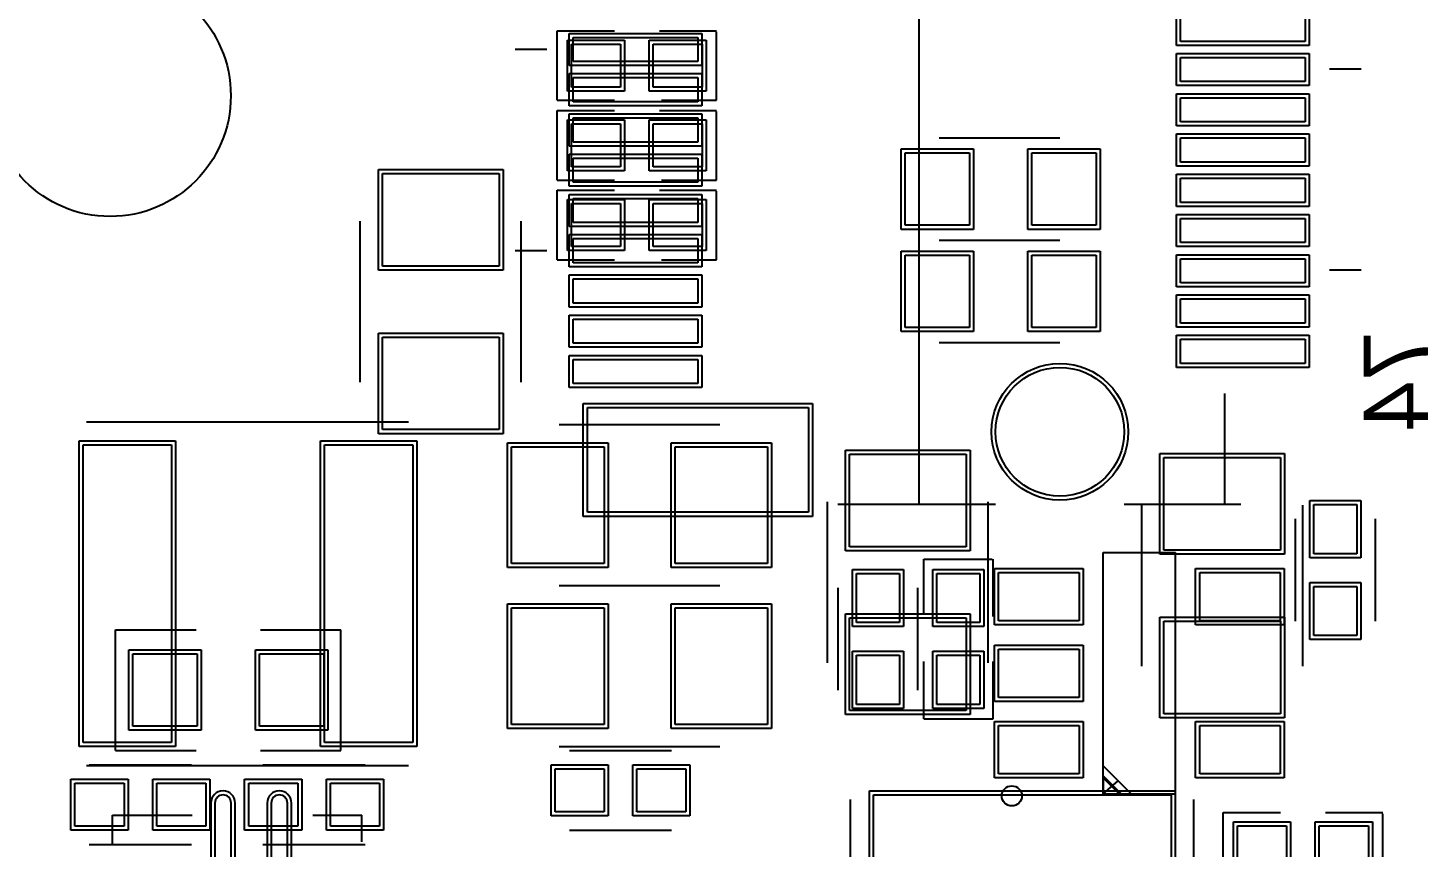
# Model space of a CAD drawing. Header units: inches. Extents: x -5 to 125, y -8 to 83.
# Drawn here: x 13.08 to 30.48, y 11.99 to 22.18 of the extents above; entities that cross this region are included whole.
import ezdxf

# ---------------------------------------------------------------- set-up
doc = ezdxf.new("R2010")
doc.units = ezdxf.units.IN
for name, color, linetype in [('Bottom Overlay', 54, 'Continuous'), ('Bottom Paste', 16, 'Continuous'), ('Bottom Solder', 6, 'Continuous'), ('Top Overlay', 2, 'Continuous'), ('Top Paste', 8, 'Continuous'), ('Top Solder', 216, 'Continuous')]:
    doc.layers.add(name, color=color, linetype=linetype)
doc.styles.add('Arial', font='', dxfattribs={"height": 0.2})
doc.styles.get('Arial').set_extended_font_data('Arial')

# ---------------------------------------------------------------- blocks, each defined once
blk = doc.blocks.new('0402R_46')
at = {"layer": 'Top Overlay'}
for p, q in [((-0.991, 0.432), (-0.279, 0.432)), ((-0.991, -0.432), (-0.991, 0.432)), ((0.279, 0.432), (0.991, 0.432)), ((0.991, -0.432), (0.991, 0.419)), ((-0.991, -0.432), (-0.279, -0.432)), ((0.305, -0.432), (0.991, -0.432))]:
    blk.add_line(p, q, dxfattribs=at)
at = {"layer": 'Top Paste'}
for p, q in [((-0.813, -0.267), (-0.813, 0.267)), ((-0.813, 0.267), (-0.203, 0.267)), ((-0.203, 0.267), (-0.203, -0.267)), ((0.203, -0.267), (0.203, 0.267)), ((0.203, 0.267), (0.813, 0.267)), ((0.813, 0.267), (0.813, -0.267)), ((-0.203, -0.267), (-0.813, -0.267)), ((0.813, -0.267), (0.203, -0.267))]:
    blk.add_line(p, q, dxfattribs=at)
at = {"layer": 'Top Solder'}
for p, q in [((-0.863, -0.317), (-0.863, 0.317)), ((-0.863, 0.317), (-0.153, 0.317)), ((-0.153, 0.317), (-0.153, -0.317)), ((0.153, -0.317), (0.153, 0.317)), ((0.153, 0.317), (0.863, 0.317)), ((0.863, 0.317), (0.863, -0.317)), ((-0.153, -0.317), (-0.863, -0.317)), ((0.863, -0.317), (0.153, -0.317))]:
    blk.add_line(p, q, dxfattribs=at)
blk = doc.blocks.new('0402R_47')
at = {"layer": 'Top Overlay'}
for p, q in [((-0.991, 0.432), (-0.279, 0.432)), ((-0.991, -0.432), (-0.991, 0.432)), ((0.279, 0.432), (0.991, 0.432)), ((0.991, -0.432), (0.991, 0.419)), ((-0.991, -0.432), (-0.279, -0.432)), ((0.305, -0.432), (0.991, -0.432))]:
    blk.add_line(p, q, dxfattribs=at)
at = {"layer": 'Top Paste'}
for p, q in [((-0.813, -0.267), (-0.813, 0.267)), ((-0.813, 0.267), (-0.203, 0.267)), ((-0.203, 0.267), (-0.203, -0.267)), ((0.203, -0.267), (0.203, 0.267)), ((0.203, 0.267), (0.813, 0.267)), ((0.813, 0.267), (0.813, -0.267)), ((-0.203, -0.267), (-0.813, -0.267)), ((0.813, -0.267), (0.203, -0.267))]:
    blk.add_line(p, q, dxfattribs=at)
at = {"layer": 'Top Solder'}
for p, q in [((-0.863, -0.317), (-0.863, 0.317)), ((-0.863, 0.317), (-0.153, 0.317)), ((-0.153, 0.317), (-0.153, -0.317)), ((0.153, -0.317), (0.153, 0.317)), ((0.153, 0.317), (0.863, 0.317)), ((0.863, 0.317), (0.863, -0.317)), ((-0.153, -0.317), (-0.863, -0.317)), ((0.863, -0.317), (0.153, -0.317))]:
    blk.add_line(p, q, dxfattribs=at)
blk = doc.blocks.new('0402R_48')
at = {"layer": 'Top Overlay'}
for p, q in [((-0.991, 0.432), (-0.279, 0.432)), ((-0.991, -0.432), (-0.991, 0.432)), ((0.279, 0.432), (0.991, 0.432)), ((0.991, -0.432), (0.991, 0.419)), ((-0.991, -0.432), (-0.279, -0.432)), ((0.305, -0.432), (0.991, -0.432))]:
    blk.add_line(p, q, dxfattribs=at)
at = {"layer": 'Top Paste'}
for p, q in [((-0.813, -0.267), (-0.813, 0.267)), ((-0.813, 0.267), (-0.203, 0.267)), ((-0.203, 0.267), (-0.203, -0.267)), ((0.203, -0.267), (0.203, 0.267)), ((0.203, 0.267), (0.813, 0.267)), ((0.813, 0.267), (0.813, -0.267)), ((-0.203, -0.267), (-0.813, -0.267)), ((0.813, -0.267), (0.203, -0.267))]:
    blk.add_line(p, q, dxfattribs=at)
at = {"layer": 'Top Solder'}
for p, q in [((-0.863, -0.317), (-0.863, 0.317)), ((-0.863, 0.317), (-0.153, 0.317)), ((-0.153, 0.317), (-0.153, -0.317)), ((0.153, -0.317), (0.153, 0.317)), ((0.153, 0.317), (0.863, 0.317)), ((0.863, 0.317), (0.863, -0.317)), ((-0.153, -0.317), (-0.863, -0.317)), ((0.863, -0.317), (0.153, -0.317))]:
    blk.add_line(p, q, dxfattribs=at)
blk = doc.blocks.new('M_2_E_K___B_50')
at = {"layer": 'Bottom Overlay'}
for p, q in [((5.489, 4.851), (5.489, 5.246)), ((7.988, 4.851), (7.988, 5.246)), ((10.9, 2.3), (10.9, 3.75)), ((10.9, 3.55), (9.525, 3.55)), ((10.9, -0.25), (10.9, 0.7)), ((10.9, -0.25), (-10.9, -0.25)), ((10.9, -1.261), (10.9, -0.25)), ((5.248, -5.272), (5.248, -4.877)), ((7.747, -5.272), (7.747, -4.877))]:
    blk.add_line(p, q, dxfattribs=at)
at = {"layer": 'Bottom Paste'}
for p, q in [((4.85, 4.55), (5.15, 4.55)), ((5.15, 4.55), (5.15, 3)), ((5.35, 3), (5.35, 4.55)), ((5.35, 4.55), (5.65, 4.55)), ((5.65, 4.55), (5.65, 3)), ((5.85, 3), (5.85, 4.55)), ((5.85, 4.55), (6.15, 4.55)), ((6.15, 4.55), (6.15, 3)), ((6.35, 3), (6.35, 4.55)), ((6.35, 4.55), (6.65, 4.55)), ((6.65, 4.55), (6.65, 3)), ((6.85, 3), (6.85, 4.55)), ((6.85, 4.55), (7.15, 4.55)), ((7.15, 4.55), (7.15, 3)), ((7.35, 3), (7.35, 4.55)), ((7.35, 4.55), (7.65, 4.55)), ((7.65, 4.55), (7.65, 3)), ((7.85, 3), (7.85, 4.55)), ((7.85, 4.55), (8.15, 4.55)), ((8.15, 4.55), (8.15, 3)), ((8.35, 3), (8.35, 4.55)), ((8.35, 4.55), (8.65, 4.55)), ((8.65, 4.55), (8.65, 3)), ((8.85, 3), (8.85, 4.55)), ((8.85, 4.55), (9.15, 4.55)), ((9.15, 4.55), (9.15, 3)), ((5.15, 3), (4.85, 3)), ((5.65, 3), (5.35, 3)), ((6.15, 3), (5.85, 3)), ((6.65, 3), (6.35, 3)), ((7.15, 3), (6.85, 3)), ((7.65, 3), (7.35, 3)), ((8.15, 3), (7.85, 3)), ((8.65, 3), (8.35, 3)), ((9.15, 3), (8.85, 3)), ((9.7, -4.375), (9.7, -1.625)), ((9.7, -1.625), (11, -1.625)), ((11, -1.625), (11, -4.375)), ((5.1, -4.55), (5.1, -3)), ((5.1, -3), (5.4, -3)), ((5.4, -3), (5.4, -4.55)), ((5.6, -4.55), (5.6, -3)), ((5.6, -3), (5.9, -3)), ((5.9, -3), (5.9, -4.55)), ((6.1, -4.55), (6.1, -3)), ((6.1, -3), (6.4, -3)), ((6.4, -3), (6.4, -4.55)), ((6.6, -4.55), (6.6, -3)), ((6.6, -3), (6.9, -3)), ((6.9, -3), (6.9, -4.55)), ((7.1, -4.55), (7.1, -3)), ((7.1, -3), (7.4, -3)), ((7.4, -3), (7.4, -4.55)), ((7.6, -4.55), (7.6, -3)), ((7.6, -3), (7.9, -3)), ((7.9, -3), (7.9, -4.55)), ((8.1, -4.55), (8.1, -3)), ((8.1, -3), (8.4, -3)), ((8.4, -3), (8.4, -4.55)), ((8.6, -4.55), (8.6, -3)), ((8.6, -3), (8.9, -3)), ((8.9, -3), (8.9, -4.55)), ((9.1, -4.55), (9.1, -3)), ((9.1, -3), (9.4, -3)), ((9.4, -3), (9.4, -4.55)), ((11, -4.375), (9.7, -4.375)), ((5.4, -4.55), (5.1, -4.55)), ((5.9, -4.55), (5.6, -4.55)), ((6.4, -4.55), (6.1, -4.55)), ((6.9, -4.55), (6.6, -4.55)), ((7.4, -4.55), (7.1, -4.55)), ((7.9, -4.55), (7.6, -4.55)), ((8.4, -4.55), (8.1, -4.55)), ((8.9, -4.55), (8.6, -4.55)), ((9.4, -4.55), (9.1, -4.55))]:
    blk.add_line(p, q, dxfattribs=at)
at = {"layer": 'Bottom Solder'}
for p, q in [((4.8, 4.6), (5.2, 4.6)), ((5.2, 4.6), (5.2, 2.95)), ((5.3, 2.95), (5.3, 4.6)), ((5.3, 4.6), (5.7, 4.6)), ((5.7, 4.6), (5.7, 2.95)), ((5.8, 2.95), (5.8, 4.6)), ((5.8, 4.6), (6.2, 4.6)), ((6.2, 4.6), (6.2, 2.95)), ((6.3, 2.95), (6.3, 4.6)), ((6.3, 4.6), (6.7, 4.6)), ((6.7, 4.6), (6.7, 2.95)), ((6.8, 2.95), (6.8, 4.6)), ((6.8, 4.6), (7.2, 4.6)), ((7.2, 4.6), (7.2, 2.95)), ((7.3, 2.95), (7.3, 4.6)), ((7.3, 4.6), (7.7, 4.6)), ((7.7, 4.6), (7.7, 2.95)), ((7.8, 2.95), (7.8, 4.6)), ((7.8, 4.6), (8.2, 4.6)), ((8.2, 4.6), (8.2, 2.95)), ((8.3, 2.95), (8.3, 4.6)), ((8.3, 4.6), (8.7, 4.6)), ((8.7, 4.6), (8.7, 2.95)), ((8.8, 2.95), (8.8, 4.6)), ((8.8, 4.6), (9.2, 4.6)), ((9.2, 4.6), (9.2, 2.95)), ((5.2, 2.95), (4.8, 2.95)), ((5.7, 2.95), (5.3, 2.95)), ((6.2, 2.95), (5.8, 2.95)), ((6.7, 2.95), (6.3, 2.95)), ((7.2, 2.95), (6.8, 2.95)), ((7.7, 2.95), (7.3, 2.95)), ((8.2, 2.95), (7.8, 2.95)), ((8.7, 2.95), (8.3, 2.95)), ((9.2, 2.95), (8.8, 2.95)), ((9.65, -4.425), (9.65, -1.575)), ((9.65, -1.575), (11.05, -1.575)), ((11.05, -1.575), (11.05, -4.425)), ((5.05, -4.6), (5.05, -2.95)), ((5.05, -2.95), (5.45, -2.95)), ((5.45, -2.95), (5.45, -4.6)), ((5.55, -4.6), (5.55, -2.95)), ((5.55, -2.95), (5.95, -2.95)), ((5.95, -2.95), (5.95, -4.6)), ((6.05, -4.6), (6.05, -2.95)), ((6.05, -2.95), (6.45, -2.95)), ((6.45, -2.95), (6.45, -4.6)), ((6.55, -4.6), (6.55, -2.95)), ((6.55, -2.95), (6.95, -2.95)), ((6.95, -2.95), (6.95, -4.6)), ((7.05, -4.6), (7.05, -2.95)), ((7.05, -2.95), (7.45, -2.95)), ((7.45, -2.95), (7.45, -4.6)), ((7.55, -4.6), (7.55, -2.95)), ((7.55, -2.95), (7.95, -2.95)), ((7.95, -2.95), (7.95, -4.6)), ((8.05, -4.6), (8.05, -2.95)), ((8.05, -2.95), (8.45, -2.95)), ((8.45, -2.95), (8.45, -4.6)), ((8.55, -4.6), (8.55, -2.95)), ((8.55, -2.95), (8.95, -2.95)), ((8.95, -2.95), (8.95, -4.6)), ((9.05, -4.6), (9.05, -2.95)), ((9.05, -2.95), (9.45, -2.95)), ((9.45, -2.95), (9.45, -4.6)), ((11.05, -4.425), (9.65, -4.425)), ((5.45, -4.6), (5.05, -4.6)), ((5.95, -4.6), (5.55, -4.6)), ((6.45, -4.6), (6.05, -4.6)), ((6.95, -4.6), (6.55, -4.6)), ((7.45, -4.6), (7.05, -4.6)), ((7.95, -4.6), (7.55, -4.6)), ((8.45, -4.6), (8.05, -4.6)), ((8.95, -4.6), (8.55, -4.6)), ((9.45, -4.6), (9.05, -4.6))]:
    blk.add_line(p, q, dxfattribs=at)
for radius in [0.85, 0.8]:
    blk.add_circle((10, 1.5), radius, dxfattribs=at)
at = {"layer": 'Top Solder'}
for radius in [0.85, 0.8]:
    blk.add_circle((10, 1.5), radius, dxfattribs=at)
at = {"layer": 'Bottom Overlay', "style": 'Arial', "text_generation_flag": 2}
blk.add_text('74', height=0.8, rotation=-180, dxfattribs=at).set_placement((8.75, 6.075))
blk = doc.blocks.new('0603C_52')
at = {"layer": 'Top Overlay'}
for p, q in [((-0.762, 0.635), (0.738, 0.635)), ((-0.762, -0.635), (0.738, -0.635))]:
    blk.add_line(p, q, dxfattribs=at)
at = {"layer": 'Top Paste'}
for p, q in [((-1.187, -0.45), (-1.187, 0.45)), ((-1.187, 0.45), (-0.387, 0.45)), ((-0.387, 0.45), (-0.387, -0.45)), ((0.387, -0.45), (0.387, 0.45)), ((0.387, 0.45), (1.187, 0.45)), ((1.187, 0.45), (1.187, -0.45)), ((-0.387, -0.45), (-1.187, -0.45)), ((1.187, -0.45), (0.387, -0.45))]:
    blk.add_line(p, q, dxfattribs=at)
at = {"layer": 'Top Solder'}
for p, q in [((-1.237, -0.5), (-1.237, 0.5)), ((-1.237, 0.5), (-0.337, 0.5)), ((-0.337, 0.5), (-0.337, -0.5)), ((0.337, -0.5), (0.337, 0.5)), ((0.337, 0.5), (1.237, 0.5)), ((1.237, 0.5), (1.237, -0.5)), ((-0.337, -0.5), (-1.237, -0.5)), ((1.237, -0.5), (0.337, -0.5))]:
    blk.add_line(p, q, dxfattribs=at)
blk = doc.blocks.new('0603C_54')
at = {"layer": 'Top Overlay'}
for p, q in [((-0.762, 0.635), (0.738, 0.635)), ((-0.762, -0.635), (0.738, -0.635))]:
    blk.add_line(p, q, dxfattribs=at)
at = {"layer": 'Top Paste'}
for p, q in [((-1.187, -0.45), (-1.187, 0.45)), ((-1.187, 0.45), (-0.387, 0.45)), ((-0.387, 0.45), (-0.387, -0.45)), ((0.387, -0.45), (0.387, 0.45)), ((0.387, 0.45), (1.187, 0.45)), ((1.187, 0.45), (1.187, -0.45)), ((-0.387, -0.45), (-1.187, -0.45)), ((1.187, -0.45), (0.387, -0.45))]:
    blk.add_line(p, q, dxfattribs=at)
at = {"layer": 'Top Solder'}
for p, q in [((-1.237, -0.5), (-1.237, 0.5)), ((-1.237, 0.5), (-0.337, 0.5)), ((-0.337, 0.5), (-0.337, -0.5)), ((0.337, -0.5), (0.337, 0.5)), ((0.337, 0.5), (1.237, 0.5)), ((1.237, 0.5), (1.237, -0.5)), ((-0.337, -0.5), (-1.237, -0.5)), ((1.237, -0.5), (0.337, -0.5))]:
    blk.add_line(p, q, dxfattribs=at)
blk = doc.blocks.new('0805C_B_67')
at = {"layer": 'Bottom Overlay'}
for p, q in [((1, 1), (-1, 1)), ((1, -1), (-1, -1))]:
    blk.add_line(p, q, dxfattribs=at)
at = {"layer": 'Bottom Paste'}
for p, q in [((-1.591, 0.725), (-0.441, 0.725)), ((-1.591, -0.725), (-1.591, 0.725)), ((-0.441, 0.725), (-0.441, -0.725)), ((0.441, 0.725), (1.591, 0.725)), ((0.441, -0.725), (0.441, 0.725)), ((1.591, 0.725), (1.591, -0.725)), ((-0.441, -0.725), (-1.591, -0.725)), ((1.591, -0.725), (0.441, -0.725))]:
    blk.add_line(p, q, dxfattribs=at)
at = {"layer": 'Bottom Solder'}
for p, q in [((-1.641, 0.775), (-0.391, 0.775)), ((-1.641, -0.775), (-1.641, 0.775)), ((-0.391, 0.775), (-0.391, -0.775)), ((0.391, 0.775), (1.641, 0.775)), ((0.391, -0.775), (0.391, 0.775)), ((1.641, 0.775), (1.641, -0.775)), ((-0.391, -0.775), (-1.641, -0.775)), ((1.641, -0.775), (0.391, -0.775))]:
    blk.add_line(p, q, dxfattribs=at)
blk = doc.blocks.new('M____P____________72')
at = {"layer": 'Top Solder'}
blk.add_circle((0, 0), 1.5, dxfattribs=at)
blk = doc.blocks.new('QFN16P_MP8765_98')
at = {"layer": 'Top Overlay'}
for p, q in [((-1.55, 1.55), (-1.55, 0.914)), ((-1.55, 1.55), (-1.219, 1.55)), ((1.181, 1.55), (1.55, 1.55)), ((1.55, 1.55), (1.55, 0.559)), ((-1.55, -0.584), (-1.55, -1.55)), ((1.55, -0.94), (1.55, -1.55)), ((-1.55, -1.55), (-1.245, -1.55)), ((1.219, -1.55), (1.55, -1.55))]:
    blk.add_line(p, q, dxfattribs=at)
blk.add_circle((-1.9, 1.065), 0.125, dxfattribs=at)
at = {"layer": 'Top Paste'}
for p, q in [((-0.9, 1.7), (-0.9, 1.2)), ((-0.7, 1.2), (-0.7, 1.7)), ((-0.5, 1.7), (-0.5, 1.2)), ((-0.3, 1.2), (-0.3, 1.7)), ((-0.1, 1.7), (-0.1, 1.2)), ((0.1, 1.2), (0.1, 1.7)), ((0.3, 1.7), (0.3, 1.2)), ((0.5, 1.2), (0.5, 1.7)), ((0.7, 1.7), (0.7, 1.2)), ((0.9, 1.2), (0.9, 1.7)), ((-0.8, 0.625), (-1.7, 0.625)), ((-1.7, 0.425), (-0.8, 0.425)), ((0.225, 0.265), (-0.225, 0.265)), ((1.7, 0.275), (0.8, 0.275)), ((-0.225, 0.065), (0.225, 0.065)), ((0.8, 0.075), (1.7, 0.075)), ((-0.8, -0.075), (-1.7, -0.075)), ((-1.7, -0.275), (-0.8, -0.275)), ((0.225, -0.335), (-0.225, -0.335)), ((1.7, -0.425), (0.8, -0.425)), ((-0.225, -0.535), (0.225, -0.535)), ((0.8, -0.625), (1.7, -0.625)), ((-0.9, -1.2), (-0.9, -1.7)), ((-0.7, -1.7), (-0.7, -1.2)), ((-0.5, -1.2), (-0.5, -1.7)), ((-0.3, -1.7), (-0.3, -1.2)), ((-0.1, -1.2), (-0.1, -1.7)), ((0.1, -1.7), (0.1, -1.2)), ((0.3, -1.2), (0.3, -1.7)), ((0.5, -1.7), (0.5, -1.2)), ((0.7, -1.2), (0.7, -1.7)), ((0.9, -1.7), (0.9, -1.2))]:
    blk.add_line(p, q, dxfattribs=at)
for centre, start, end in [((-0.8, 1.7), 0, 180), ((-0.4, 1.7), 0, 180), ((0, 1.7), 0, 180), ((0.4, 1.7), 0, 180), ((0.8, 1.7), 0, 180), ((-0.8, 1.2), 180, 0), ((-0.4, 1.2), 180, 0), ((0, 1.2), 180, 0), ((0.4, 1.2), 180, 0), ((0.8, 1.2), 180, 0), ((-1.7, 0.525), 90, 270), ((-0.8, 0.525), 270, 90), ((-0.225, 0.165), 90, 270), ((0.225, 0.165), 270, 90), ((0.8, 0.175), 90, 270), ((1.7, 0.175), 270, 90), ((-1.7, -0.175), 90, 270), ((-0.8, -0.175), 270, 90), ((-0.225, -0.435), 90, 270), ((0.225, -0.435), 270, 90), ((0.8, -0.525), 90, 270), ((1.7, -0.525), 270, 90), ((-0.8, -1.2), 0, 180), ((-0.4, -1.2), 0, 180), ((0, -1.2), 0, 180), ((0.4, -1.2), 0, 180), ((0.8, -1.2), 0, 180), ((-0.8, -1.7), 180, 0), ((-0.4, -1.7), 180, 0), ((0, -1.7), 180, 0), ((0.4, -1.7), 180, 0), ((0.8, -1.7), 180, 0)]:
    blk.add_arc(centre, 0.1, start, end, dxfattribs=at)
at = {"layer": 'Top Solder'}
for p, q in [((-0.95, 1.7), (-0.95, 1.2)), ((-0.65, 1.2), (-0.65, 1.7)), ((-0.55, 1.7), (-0.55, 1.2)), ((-0.25, 1.2), (-0.25, 1.7)), ((-0.15, 1.7), (-0.15, 1.2)), ((0.15, 1.2), (0.15, 1.7)), ((0.25, 1.7), (0.25, 1.2)), ((0.55, 1.2), (0.55, 1.7)), ((0.65, 1.7), (0.65, 1.2)), ((0.95, 1.2), (0.95, 1.7)), ((-0.8, 0.675), (-1.7, 0.675)), ((-1.7, 0.375), (-0.8, 0.375)), ((0.225, 0.315), (-0.225, 0.315)), ((1.7, 0.325), (0.8, 0.325)), ((-0.225, 0.015), (0.225, 0.015)), ((0.8, 0.025), (1.7, 0.025)), ((-0.8, -0.025), (-1.7, -0.025)), ((-1.7, -0.325), (-0.8, -0.325)), ((0.225, -0.285), (-0.225, -0.285)), ((1.7, -0.375), (0.8, -0.375)), ((-0.225, -0.585), (0.225, -0.585)), ((0.8, -0.675), (1.7, -0.675)), ((-0.95, -1.2), (-0.95, -1.7)), ((-0.65, -1.7), (-0.65, -1.2)), ((-0.55, -1.2), (-0.55, -1.7)), ((-0.25, -1.7), (-0.25, -1.2)), ((-0.15, -1.2), (-0.15, -1.7)), ((0.15, -1.7), (0.15, -1.2)), ((0.25, -1.2), (0.25, -1.7)), ((0.55, -1.7), (0.55, -1.2)), ((0.65, -1.2), (0.65, -1.7)), ((0.95, -1.7), (0.95, -1.2))]:
    blk.add_line(p, q, dxfattribs=at)
for centre, start, end in [((-0.8, 1.7), 0, 180), ((-0.4, 1.7), 0, 180), ((0, 1.7), 0, 180), ((0.4, 1.7), 0, 180), ((0.8, 1.7), 0, 180), ((-0.8, 1.2), 180, 0), ((-0.4, 1.2), 180, 0), ((0, 1.2), 180, 0), ((0.4, 1.2), 180, 0), ((0.8, 1.2), 180, 0), ((-1.7, 0.525), 90, 270), ((-0.8, 0.525), 270, 90), ((-0.225, 0.165), 90, 270), ((0.225, 0.165), 270, 90), ((0.8, 0.175), 90, 270), ((1.7, 0.175), 270, 90), ((-1.7, -0.175), 90, 270), ((-0.8, -0.175), 270, 90), ((-0.225, -0.435), 90, 270), ((0.225, -0.435), 270, 90), ((0.8, -0.525), 90, 270), ((1.7, -0.525), 270, 90), ((-0.8, -1.2), 0, 180), ((-0.4, -1.2), 0, 180), ((0, -1.2), 0, 180), ((0.4, -1.2), 0, 180), ((0.8, -1.2), 0, 180), ((-0.8, -1.7), 180, 0), ((-0.4, -1.7), 180, 0), ((0, -1.7), 180, 0), ((0.4, -1.7), 180, 0), ((0.8, -1.7), 180, 0)]:
    blk.add_arc(centre, 0.15, start, end, dxfattribs=at)
blk = doc.blocks.new('SOT_235_B_100')
at = {"layer": 'Bottom Overlay'}
for p, q in [((-0.45, -1.5), (-0.45, 1.5)), ((-0.45, 1.5), (0.45, 1.5)), ((0.45, -1.5), (0.45, 1.5)), ((-0.45, -1.15), (-0.1, -1.5)), ((-0.45, -1.275), (-0.45, -1.5)), ((-0.45, -1.275), (-0.225, -1.5)), ((-0.45, -1.3), (-0.25, -1.5)), ((-0.45, -1.3), (-0.225, -1.5)), ((-0.45, -1.5), (-0.265, -1.335)), ((-0.45, -1.5), (0.45, -1.5)), ((-0.1, -1.5), (-0.025, -1.5))]:
    blk.add_line(p, q, dxfattribs=at)
blk.add_circle((-1.585, -1.524), 0.125, dxfattribs=at)
at = {"layer": 'Bottom Paste'}
for p, q in [((-1.75, 0.65), (-1.75, 1.25)), ((-1.75, 1.25), (-0.75, 1.25)), ((-0.75, 1.25), (-0.75, 0.65)), ((0.75, 0.65), (0.75, 1.25)), ((0.75, 1.25), (1.75, 1.25)), ((1.75, 1.25), (1.75, 0.65)), ((-0.75, 0.65), (-1.75, 0.65)), ((1.75, 0.65), (0.75, 0.65)), ((-1.75, -0.3), (-1.75, 0.3)), ((-1.75, 0.3), (-0.75, 0.3)), ((-0.75, 0.3), (-0.75, -0.3)), ((-0.75, -0.3), (-1.75, -0.3)), ((-1.75, -1.25), (-1.75, -0.65)), ((-1.75, -0.65), (-0.75, -0.65)), ((-0.75, -0.65), (-0.75, -1.25)), ((0.75, -1.25), (0.75, -0.65)), ((0.75, -0.65), (1.75, -0.65)), ((1.75, -0.65), (1.75, -1.25)), ((-0.75, -1.25), (-1.75, -1.25)), ((1.75, -1.25), (0.75, -1.25))]:
    blk.add_line(p, q, dxfattribs=at)
at = {"layer": 'Bottom Solder'}
for p, q in [((-1.8, 0.6), (-1.8, 1.3)), ((-1.8, 1.3), (-0.7, 1.3)), ((-0.7, 1.3), (-0.7, 0.6)), ((0.7, 0.6), (0.7, 1.3)), ((0.7, 1.3), (1.8, 1.3)), ((1.8, 1.3), (1.8, 0.6)), ((-0.7, 0.6), (-1.8, 0.6)), ((1.8, 0.6), (0.7, 0.6)), ((-1.8, -0.35), (-1.8, 0.35)), ((-1.8, 0.35), (-0.7, 0.35)), ((-0.7, 0.35), (-0.7, -0.35)), ((-0.7, -0.35), (-1.8, -0.35)), ((-1.8, -1.3), (-1.8, -0.6)), ((-1.8, -0.6), (-0.7, -0.6)), ((-0.7, -0.6), (-0.7, -1.3)), ((0.7, -1.3), (0.7, -0.6)), ((0.7, -0.6), (1.8, -0.6)), ((1.8, -0.6), (1.8, -1.3)), ((-0.7, -1.3), (-1.8, -1.3)), ((1.8, -1.3), (0.7, -1.3))]:
    blk.add_line(p, q, dxfattribs=at)
blk = doc.blocks.new('0402R_231')
at = {"layer": 'Top Overlay'}
for p, q in [((-0.991, 0.432), (-0.279, 0.432)), ((-0.991, -0.432), (-0.991, 0.432)), ((0.279, 0.432), (0.991, 0.432)), ((0.991, -0.432), (0.991, 0.419)), ((-0.991, -0.432), (-0.279, -0.432)), ((0.305, -0.432), (0.991, -0.432))]:
    blk.add_line(p, q, dxfattribs=at)
at = {"layer": 'Top Paste'}
for p, q in [((-0.813, -0.267), (-0.813, 0.267)), ((-0.813, 0.267), (-0.203, 0.267)), ((-0.203, 0.267), (-0.203, -0.267)), ((0.203, -0.267), (0.203, 0.267)), ((0.203, 0.267), (0.813, 0.267)), ((0.813, 0.267), (0.813, -0.267)), ((-0.203, -0.267), (-0.813, -0.267)), ((0.813, -0.267), (0.203, -0.267))]:
    blk.add_line(p, q, dxfattribs=at)
at = {"layer": 'Top Solder'}
for p, q in [((-0.863, -0.317), (-0.863, 0.317)), ((-0.863, 0.317), (-0.153, 0.317)), ((-0.153, 0.317), (-0.153, -0.317)), ((0.153, -0.317), (0.153, 0.317)), ((0.153, 0.317), (0.863, 0.317)), ((0.863, 0.317), (0.863, -0.317)), ((-0.153, -0.317), (-0.863, -0.317)), ((0.863, -0.317), (0.153, -0.317))]:
    blk.add_line(p, q, dxfattribs=at)
blk = doc.blocks.new('0603R_B_238')
at = {"layer": 'Bottom Overlay'}
for p, q in [((-1.4, -0.75), (-1.4, 0.75)), ((-1.4, 0.75), (-0.4, 0.75)), ((0.4, 0.75), (1.4, 0.75)), ((1.4, -0.75), (1.4, 0.75)), ((-1.4, -0.75), (-0.4, -0.75)), ((0.4, -0.75), (1.4, -0.75))]:
    blk.add_line(p, q, dxfattribs=at)
at = {"layer": 'Bottom Paste'}
for p, q in [((-1.187, -0.45), (-1.187, 0.45)), ((-1.187, 0.45), (-0.387, 0.45)), ((-0.387, 0.45), (-0.387, -0.45)), ((0.387, -0.45), (0.387, 0.45)), ((0.387, 0.45), (1.187, 0.45)), ((1.187, 0.45), (1.187, -0.45)), ((-0.387, -0.45), (-1.187, -0.45)), ((1.187, -0.45), (0.387, -0.45))]:
    blk.add_line(p, q, dxfattribs=at)
at = {"layer": 'Bottom Solder'}
for p, q in [((-1.237, -0.5), (-1.237, 0.5)), ((-1.237, 0.5), (-0.337, 0.5)), ((-0.337, 0.5), (-0.337, -0.5)), ((0.337, -0.5), (0.337, 0.5)), ((0.337, 0.5), (1.237, 0.5)), ((1.237, 0.5), (1.237, -0.5)), ((-0.337, -0.5), (-1.237, -0.5)), ((1.237, -0.5), (0.337, -0.5))]:
    blk.add_line(p, q, dxfattribs=at)
blk = doc.blocks.new('0402R_B_243')
at = {"layer": 'Bottom Overlay'}
for p, q in [((-0.991, 0.432), (-0.991, -0.432)), ((-0.991, 0.432), (-0.279, 0.432)), ((0.305, 0.432), (0.991, 0.432)), ((0.991, 0.432), (0.991, -0.419)), ((-0.991, -0.432), (-0.279, -0.432)), ((0.279, -0.432), (0.991, -0.432))]:
    blk.add_line(p, q, dxfattribs=at)
at = {"layer": 'Bottom Paste'}
for p, q in [((-0.813, -0.267), (-0.813, 0.267)), ((-0.813, 0.267), (-0.203, 0.267)), ((-0.203, 0.267), (-0.203, -0.267)), ((0.203, -0.267), (0.203, 0.267)), ((0.203, 0.267), (0.813, 0.267)), ((0.813, 0.267), (0.813, -0.267)), ((-0.203, -0.267), (-0.813, -0.267)), ((0.813, -0.267), (0.203, -0.267))]:
    blk.add_line(p, q, dxfattribs=at)
at = {"layer": 'Bottom Solder'}
for p, q in [((-0.863, -0.317), (-0.863, 0.317)), ((-0.863, 0.317), (-0.153, 0.317)), ((-0.153, 0.317), (-0.153, -0.317)), ((0.153, -0.317), (0.153, 0.317)), ((0.153, 0.317), (0.863, 0.317)), ((0.863, 0.317), (0.863, -0.317)), ((-0.153, -0.317), (-0.863, -0.317)), ((0.863, -0.317), (0.153, -0.317))]:
    blk.add_line(p, q, dxfattribs=at)
blk = doc.blocks.new('L_4_4_2_293')
at = {"layer": 'Top Overlay'}
for p, q in [((-2.006, 2.134), (1.994, 2.134)), ((-2.006, -2.134), (1.994, -2.134))]:
    blk.add_line(p, q, dxfattribs=at)
at = {"layer": 'Top Paste'}
for p, q in [((-2.05, -1.85), (-2.05, 1.85)), ((-2.05, 1.85), (-0.95, 1.85)), ((-0.95, 1.85), (-0.95, -1.85)), ((0.95, -1.85), (0.95, 1.85)), ((0.95, 1.85), (2.05, 1.85)), ((2.05, 1.85), (2.05, -1.85)), ((-0.95, -1.85), (-2.05, -1.85)), ((2.05, -1.85), (0.95, -1.85))]:
    blk.add_line(p, q, dxfattribs=at)
at = {"layer": 'Top Solder'}
for p, q in [((-2.1, -1.9), (-2.1, 1.9)), ((-2.1, 1.9), (-0.9, 1.9)), ((-0.9, 1.9), (-0.9, -1.9)), ((0.9, -1.9), (0.9, 1.9)), ((0.9, 1.9), (2.1, 1.9)), ((2.1, 1.9), (2.1, -1.9)), ((-0.9, -1.9), (-2.1, -1.9)), ((2.1, -1.9), (0.9, -1.9))]:
    blk.add_line(p, q, dxfattribs=at)
blk = doc.blocks.new('L_4_4_2_294')
at = {"layer": 'Top Overlay'}
for p, q in [((-2.006, 2.134), (1.994, 2.134)), ((-2.006, -2.134), (1.994, -2.134))]:
    blk.add_line(p, q, dxfattribs=at)
at = {"layer": 'Top Paste'}
for p, q in [((-2.05, -1.85), (-2.05, 1.85)), ((-2.05, 1.85), (-0.95, 1.85)), ((-0.95, 1.85), (-0.95, -1.85)), ((0.95, -1.85), (0.95, 1.85)), ((0.95, 1.85), (2.05, 1.85)), ((2.05, 1.85), (2.05, -1.85)), ((-0.95, -1.85), (-2.05, -1.85)), ((2.05, -1.85), (0.95, -1.85))]:
    blk.add_line(p, q, dxfattribs=at)
at = {"layer": 'Top Solder'}
for p, q in [((-2.1, -1.9), (-2.1, 1.9)), ((-2.1, 1.9), (-0.9, 1.9)), ((-0.9, 1.9), (-0.9, -1.9)), ((0.9, -1.9), (0.9, 1.9)), ((0.9, 1.9), (2.1, 1.9)), ((2.1, 1.9), (2.1, -1.9)), ((-0.9, -1.9), (-2.1, -1.9)), ((2.1, -1.9), (0.9, -1.9))]:
    blk.add_line(p, q, dxfattribs=at)
blk = doc.blocks.new('0805C_451')
at = {"layer": 'Top Overlay'}
for p, q in [((1, 1), (-1, 1)), ((1, -1), (-1, -1))]:
    blk.add_line(p, q, dxfattribs=at)
at = {"layer": 'Top Paste'}
for p, q in [((-1.591, 0.725), (-0.441, 0.725)), ((-1.591, -0.725), (-1.591, 0.725)), ((-0.441, 0.725), (-0.441, -0.725)), ((0.441, 0.725), (1.591, 0.725)), ((0.441, -0.725), (0.441, 0.725)), ((1.591, 0.725), (1.591, -0.725)), ((-0.441, -0.725), (-1.591, -0.725)), ((1.591, -0.725), (0.441, -0.725))]:
    blk.add_line(p, q, dxfattribs=at)
at = {"layer": 'Top Solder'}
for p, q in [((-1.641, 0.775), (-0.391, 0.775)), ((-1.641, -0.775), (-1.641, 0.775)), ((-0.391, 0.775), (-0.391, -0.775)), ((0.391, 0.775), (1.641, 0.775)), ((0.391, -0.775), (0.391, 0.775)), ((1.641, 0.775), (1.641, -0.775)), ((-0.391, -0.775), (-1.641, -0.775)), ((1.641, -0.775), (0.391, -0.775))]:
    blk.add_line(p, q, dxfattribs=at)
blk = doc.blocks.new('0805C_452')
at = {"layer": 'Top Overlay'}
for p, q in [((1, 1), (-1, 1)), ((1, -1), (-1, -1))]:
    blk.add_line(p, q, dxfattribs=at)
at = {"layer": 'Top Paste'}
for p, q in [((-1.591, 0.725), (-0.441, 0.725)), ((-1.591, -0.725), (-1.591, 0.725)), ((-0.441, 0.725), (-0.441, -0.725)), ((0.441, 0.725), (1.591, 0.725)), ((0.441, -0.725), (0.441, 0.725)), ((1.591, 0.725), (1.591, -0.725)), ((-0.441, -0.725), (-1.591, -0.725)), ((1.591, -0.725), (0.441, -0.725))]:
    blk.add_line(p, q, dxfattribs=at)
at = {"layer": 'Top Solder'}
for p, q in [((-1.641, 0.775), (-0.391, 0.775)), ((-1.641, -0.775), (-1.641, 0.775)), ((-0.391, 0.775), (-0.391, -0.775)), ((0.391, 0.775), (1.641, 0.775)), ((0.391, -0.775), (0.391, 0.775)), ((1.641, 0.775), (1.641, -0.775)), ((-0.391, -0.775), (-1.641, -0.775)), ((1.641, -0.775), (0.391, -0.775))]:
    blk.add_line(p, q, dxfattribs=at)
blk = doc.blocks.new('0402C_456')
at = {"layer": 'Top Overlay'}
for p, q in [((-0.635, 0.495), (0.635, 0.495)), ((-0.635, -0.495), (0.635, -0.495))]:
    blk.add_line(p, q, dxfattribs=at)
at = {"layer": 'Top Paste'}
for p, q in [((-0.813, -0.267), (-0.813, 0.267)), ((-0.813, 0.267), (-0.203, 0.267)), ((-0.203, 0.267), (-0.203, -0.267)), ((0.203, -0.267), (0.203, 0.267)), ((0.203, 0.267), (0.813, 0.267)), ((0.813, 0.267), (0.813, -0.267)), ((-0.203, -0.267), (-0.813, -0.267)), ((0.813, -0.267), (0.203, -0.267))]:
    blk.add_line(p, q, dxfattribs=at)
at = {"layer": 'Top Solder'}
for p, q in [((-0.863, -0.317), (-0.863, 0.317)), ((-0.863, 0.317), (-0.153, 0.317)), ((-0.153, 0.317), (-0.153, -0.317)), ((0.153, -0.317), (0.153, 0.317)), ((0.153, 0.317), (0.863, 0.317)), ((0.863, 0.317), (0.863, -0.317)), ((-0.153, -0.317), (-0.863, -0.317)), ((0.863, -0.317), (0.153, -0.317))]:
    blk.add_line(p, q, dxfattribs=at)
blk = doc.blocks.new('0402C_B_458')
at = {"layer": 'Bottom Overlay'}
for p, q in [((-0.635, 0.495), (0.635, 0.495)), ((-0.635, -0.495), (0.635, -0.495))]:
    blk.add_line(p, q, dxfattribs=at)
at = {"layer": 'Bottom Paste'}
for p, q in [((-0.813, -0.267), (-0.813, 0.267)), ((-0.813, 0.267), (-0.203, 0.267)), ((-0.203, 0.267), (-0.203, -0.267)), ((0.203, -0.267), (0.203, 0.267)), ((0.203, 0.267), (0.813, 0.267)), ((0.813, 0.267), (0.813, -0.267)), ((-0.203, -0.267), (-0.813, -0.267)), ((0.813, -0.267), (0.203, -0.267))]:
    blk.add_line(p, q, dxfattribs=at)
at = {"layer": 'Bottom Solder'}
for p, q in [((-0.863, -0.317), (-0.863, 0.317)), ((-0.863, 0.317), (-0.153, 0.317)), ((-0.153, 0.317), (-0.153, -0.317)), ((0.153, -0.317), (0.153, 0.317)), ((0.153, 0.317), (0.863, 0.317)), ((0.863, 0.317), (0.863, -0.317)), ((-0.153, -0.317), (-0.863, -0.317)), ((0.863, -0.317), (0.153, -0.317))]:
    blk.add_line(p, q, dxfattribs=at)
blk = doc.blocks.new('0805C_459')
at = {"layer": 'Top Overlay'}
for p, q in [((1, 1), (-1, 1)), ((1, -1), (-1, -1))]:
    blk.add_line(p, q, dxfattribs=at)
at = {"layer": 'Top Paste'}
for p, q in [((-1.591, 0.725), (-0.441, 0.725)), ((-1.591, -0.725), (-1.591, 0.725)), ((-0.441, 0.725), (-0.441, -0.725)), ((0.441, 0.725), (1.591, 0.725)), ((0.441, -0.725), (0.441, 0.725)), ((1.591, 0.725), (1.591, -0.725)), ((-0.441, -0.725), (-1.591, -0.725)), ((1.591, -0.725), (0.441, -0.725))]:
    blk.add_line(p, q, dxfattribs=at)
at = {"layer": 'Top Solder'}
for p, q in [((-1.641, 0.775), (-0.391, 0.775)), ((-1.641, -0.775), (-1.641, 0.775)), ((-0.391, 0.775), (-0.391, -0.775)), ((0.391, 0.775), (1.641, 0.775)), ((0.391, -0.775), (0.391, 0.775)), ((1.641, 0.775), (1.641, -0.775)), ((-0.391, -0.775), (-1.641, -0.775)), ((1.641, -0.775), (0.391, -0.775))]:
    blk.add_line(p, q, dxfattribs=at)
blk = doc.blocks.new('0805C_460')
at = {"layer": 'Top Overlay'}
for p, q in [((1, 1), (-1, 1)), ((1, -1), (-1, -1))]:
    blk.add_line(p, q, dxfattribs=at)
at = {"layer": 'Top Paste'}
for p, q in [((-1.591, 0.725), (-0.441, 0.725)), ((-1.591, -0.725), (-1.591, 0.725)), ((-0.441, 0.725), (-0.441, -0.725)), ((0.441, 0.725), (1.591, 0.725)), ((0.441, -0.725), (0.441, 0.725)), ((1.591, 0.725), (1.591, -0.725)), ((-0.441, -0.725), (-1.591, -0.725)), ((1.591, -0.725), (0.441, -0.725))]:
    blk.add_line(p, q, dxfattribs=at)
at = {"layer": 'Top Solder'}
for p, q in [((-1.641, 0.775), (-0.391, 0.775)), ((-1.641, -0.775), (-1.641, 0.775)), ((-0.391, 0.775), (-0.391, -0.775)), ((0.391, 0.775), (1.641, 0.775)), ((0.391, -0.775), (0.391, 0.775)), ((1.641, 0.775), (1.641, -0.775)), ((-0.391, -0.775), (-1.641, -0.775)), ((1.641, -0.775), (0.391, -0.775))]:
    blk.add_line(p, q, dxfattribs=at)
blk = doc.blocks.new('0805C_B_461')
at = {"layer": 'Bottom Overlay'}
for p, q in [((1, 1), (-1, 1)), ((1, -1), (-1, -1))]:
    blk.add_line(p, q, dxfattribs=at)
at = {"layer": 'Bottom Paste'}
for p, q in [((-1.591, 0.725), (-0.441, 0.725)), ((-1.591, -0.725), (-1.591, 0.725)), ((-0.441, 0.725), (-0.441, -0.725)), ((0.441, 0.725), (1.591, 0.725)), ((0.441, -0.725), (0.441, 0.725)), ((1.591, 0.725), (1.591, -0.725)), ((-0.441, -0.725), (-1.591, -0.725)), ((1.591, -0.725), (0.441, -0.725))]:
    blk.add_line(p, q, dxfattribs=at)
at = {"layer": 'Bottom Solder'}
for p, q in [((-1.641, 0.775), (-0.391, 0.775)), ((-1.641, -0.775), (-1.641, 0.775)), ((-0.391, 0.775), (-0.391, -0.775)), ((0.391, 0.775), (1.641, 0.775)), ((0.391, -0.775), (0.391, 0.775)), ((1.641, 0.775), (1.641, -0.775)), ((-0.391, -0.775), (-1.641, -0.775)), ((1.641, -0.775), (0.391, -0.775))]:
    blk.add_line(p, q, dxfattribs=at)
blk = doc.blocks.new('0402C_B_465')
at = {"layer": 'Bottom Overlay'}
for p, q in [((0.635, 0.495), (-0.635, 0.495)), ((0.635, -0.495), (-0.635, -0.495))]:
    blk.add_line(p, q, dxfattribs=at)
at = {"layer": 'Bottom Paste'}
for p, q in [((-0.813, -0.267), (-0.813, 0.267)), ((-0.813, 0.267), (-0.203, 0.267)), ((-0.203, 0.267), (-0.203, -0.267)), ((0.203, -0.267), (0.203, 0.267)), ((0.203, 0.267), (0.813, 0.267)), ((0.813, 0.267), (0.813, -0.267)), ((-0.203, -0.267), (-0.813, -0.267)), ((0.813, -0.267), (0.203, -0.267))]:
    blk.add_line(p, q, dxfattribs=at)
at = {"layer": 'Bottom Solder'}
for p, q in [((-0.863, -0.317), (-0.863, 0.317)), ((-0.863, 0.317), (-0.153, 0.317)), ((-0.153, 0.317), (-0.153, -0.317)), ((0.153, -0.317), (0.153, 0.317)), ((0.153, 0.317), (0.863, 0.317)), ((0.863, 0.317), (0.863, -0.317)), ((-0.153, -0.317), (-0.863, -0.317)), ((0.863, -0.317), (0.153, -0.317))]:
    blk.add_line(p, q, dxfattribs=at)
blk = doc.blocks.new('0402C_467')
at = {"layer": 'Top Overlay'}
for p, q in [((-0.635, 0.495), (0.635, 0.495)), ((0.635, -0.495), (-0.635, -0.495))]:
    blk.add_line(p, q, dxfattribs=at)
at = {"layer": 'Top Paste'}
for p, q in [((-0.813, -0.267), (-0.813, 0.267)), ((-0.813, 0.267), (-0.203, 0.267)), ((-0.203, 0.267), (-0.203, -0.267)), ((0.203, -0.267), (0.203, 0.267)), ((0.203, 0.267), (0.813, 0.267)), ((0.813, 0.267), (0.813, -0.267)), ((-0.203, -0.267), (-0.813, -0.267)), ((0.813, -0.267), (0.203, -0.267))]:
    blk.add_line(p, q, dxfattribs=at)
at = {"layer": 'Top Solder'}
for p, q in [((-0.863, -0.317), (-0.863, 0.317)), ((-0.863, 0.317), (-0.153, 0.317)), ((-0.153, 0.317), (-0.153, -0.317)), ((0.153, -0.317), (0.153, 0.317)), ((0.153, 0.317), (0.863, 0.317)), ((0.863, 0.317), (0.863, -0.317)), ((-0.153, -0.317), (-0.863, -0.317)), ((0.863, -0.317), (0.153, -0.317))]:
    blk.add_line(p, q, dxfattribs=at)
blk = doc.blocks.new('0402C_B_468')
at = {"layer": 'Bottom Overlay'}
for p, q in [((0.635, 0.495), (-0.635, 0.495)), ((0.635, -0.495), (-0.635, -0.495))]:
    blk.add_line(p, q, dxfattribs=at)
at = {"layer": 'Bottom Paste'}
for p, q in [((-0.813, -0.267), (-0.813, 0.267)), ((-0.813, 0.267), (-0.203, 0.267)), ((-0.203, 0.267), (-0.203, -0.267)), ((0.203, -0.267), (0.203, 0.267)), ((0.203, 0.267), (0.813, 0.267)), ((0.813, 0.267), (0.813, -0.267)), ((-0.203, -0.267), (-0.813, -0.267)), ((0.813, -0.267), (0.203, -0.267))]:
    blk.add_line(p, q, dxfattribs=at)
at = {"layer": 'Bottom Solder'}
for p, q in [((-0.863, -0.317), (-0.863, 0.317)), ((-0.863, 0.317), (-0.153, 0.317)), ((-0.153, 0.317), (-0.153, -0.317)), ((0.153, -0.317), (0.153, 0.317)), ((0.153, 0.317), (0.863, 0.317)), ((0.863, 0.317), (0.863, -0.317)), ((-0.153, -0.317), (-0.863, -0.317)), ((0.863, -0.317), (0.153, -0.317))]:
    blk.add_line(p, q, dxfattribs=at)

msp = doc.modelspace()

# ---------------------------------------------------------------- block references
for name, p, rotation in [('M_2_E_K___B_50', (24.404, 27.161), 270), ('M____P____________72', (14.097, 21.336), 90), ('0805C_B_67', (18.207, 18.779), 270), ('0805C_460', (20.678, 16.251), 180), ('0805C_451', (24.013, 15.291), 270), ('0805C_452', (27.922, 15.249), 270), ('0402C_467', (29.327, 15.444), 270), ('0402R_B_243', (24.642, 14.588), 90), ('0402C_B_468', (23.642, 14.588), 270), ('0805C_459', (20.678, 14.251), 180), ('0805C_B_461', (20.678, 14.251), 180), ('0402C_B_465', (14.473, 12.531), 180), ('QFN16P_MP8765_98', (15.675, 10.85), 90), ('L_4_4_2_293', (25.435, 10.6), 90)]:
    msp.add_blockref(name, p, dxfattribs=dict(rotation=rotation))
for name, p in [('0402R_48', (20.645, 21.711)), ('0402R_47', (20.645, 20.72)), ('0603C_52', (25.166, 20.176)), ('0402R_46', (20.645, 19.73)), ('0603C_54', (25.166, 18.906)), ('L_4_4_2_294', (15.81, 15.15)), ('SOT_235_B_100', (26.891, 14.162)), ('0603R_B_238', (15.565, 13.953)), ('0402C_456', (20.442, 12.709)), ('0402C_B_458', (16.632, 12.531)), ('0402R_231', (28.925, 11.998))]:
    msp.add_blockref(name, p)

doc.saveas('drawing.dxf')
